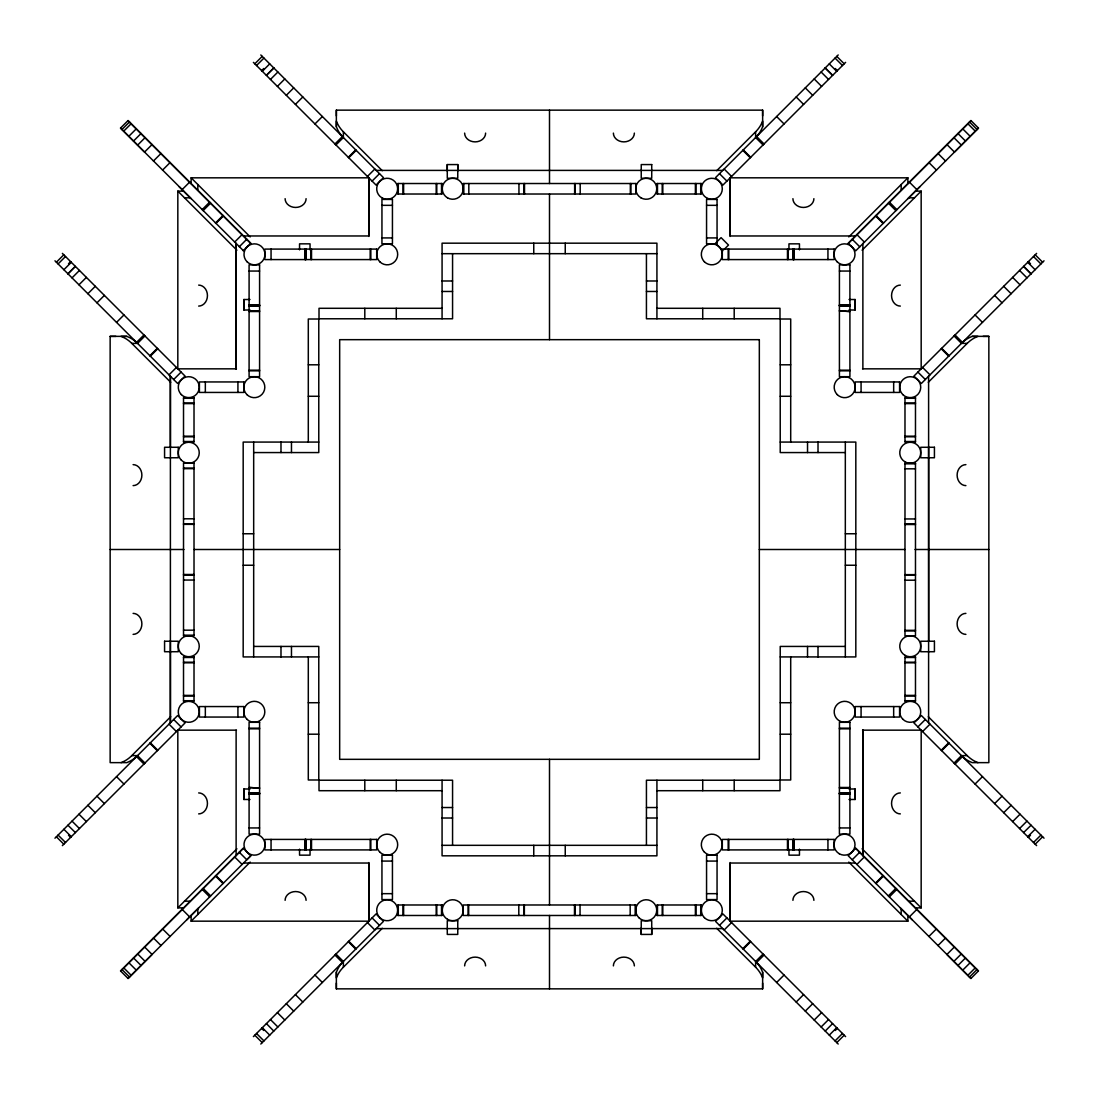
<?xml version="1.0" encoding="UTF-8"?>
<svg xmlns="http://www.w3.org/2000/svg" width="1099" height="1099" viewBox="0 0 1099 1099"><rect width="100%" height="100%" fill="white"/><g stroke="black" fill="none" stroke-linecap="round" stroke-linejoin="round"><path stroke-width="1.5" d="M144.944 763.049L137.526 755.631A37.476 31.363 89.9 0 1 130.149 761.126L126.838 762.637L110.147 762.637L110.147 336.363L126.838 336.363L130.149 337.874A37.476 31.363 -89.9 0 1 137.54 343.383L144.944 335.951M170.4 447.279L170.4 376.256L170.4 722.744L170.4 641.239M183.574 191.13L177.832 191.13L177.818 368.838L236.45 368.838M191.13 183.574L191.13 177.832L368.838 177.818L368.838 236.45M197.82 190.251L197.82 184.522M259.584 788.093L249.088 787.475L259.584 788.134M335.951 144.944L343.369 137.526A37.476 31.363 -0.1 0 1 337.874 130.149L336.363 126.838L336.363 110.147L762.637 110.147L762.637 126.838L761.126 130.149A37.476 31.363 0.1 0 1 755.617 137.54L763.049 144.944M763.049 954.056L755.631 961.474A37.476 31.363 -0.1 0 1 761.126 968.851L762.637 972.162L762.637 988.853L336.363 988.853L336.363 983.11M335.951 954.056L343.369 961.474A37.476 31.363 0.1 0 0 337.874 968.851L336.363 972.162L336.363 977.904L337.874 974.579A37.476 31.363 0.1 0 1 343.383 967.202L382.301 928.284M343.383 967.202L343.383 961.46M191.13 915.426L191.13 921.168L368.838 921.182L368.838 862.55M368.838 177.818L368.838 235.969L243.538 235.969M447.279 170.936L447.279 164.575L457.761 164.575L457.761 178.272L447.279 178.272L447.279 164.575M457.761 170.936L457.761 164.575M549.5 988.853L549.5 928.16M549.5 904.985L549.5 759.327M549.5 339.673L549.5 194.015M549.5 183.519L549.5 110.147M651.721 928.064L651.721 934.425L641.239 934.425L641.239 928.064M907.87 915.426L907.87 921.168L730.162 921.182L730.162 863.031L855.462 863.031M730.162 236.45L730.162 177.818L907.87 177.832L907.87 183.574M755.617 137.54L755.617 131.798A37.476 31.363 0.1 0 0 761.126 124.421L762.637 121.096L762.637 126.838M762.637 115.89L762.637 110.147M839.416 310.907L849.912 311.525L839.416 310.866M901.18 914.478L901.18 908.749M915.426 907.87L921.168 907.87L921.182 730.162L862.55 730.162M928.682 641.239L928.6 376.256M954.056 335.951L961.474 343.369A37.476 31.363 89.9 0 1 968.851 337.874L972.162 336.363L988.853 336.363L988.853 762.637L972.162 762.637L968.851 761.126A37.476 31.363 -89.9 0 1 961.46 755.617L954.056 763.049M152.088 144.532L144.532 152.088L120.519 128.088L128.088 120.519L250.764 243.209L243.209 250.764M121.948 129.517L129.517 121.948M123.651 131.221L131.221 123.651M128.775 136.345L136.345 128.775M133.501 141.07L141.07 133.501M137.595 145.15L145.15 137.595M153.448 161.017L161.017 153.448M56.379 262.221L63.797 254.803M254.803 63.797L262.221 56.379M58.082 263.939L65.514 256.52M256.52 65.514L263.939 58.096M68.509 263.76L70.624 261.631M261.631 70.624L263.76 68.509M162.542 170.111L170.111 162.542M63.879 269.722L71.298 262.304M262.304 71.298L269.722 63.879M67.932 273.775L75.35 266.356L67.987 273.83M273.775 67.932L266.356 75.35L273.83 67.987M72.026 277.868L79.444 270.45M270.45 79.444L277.868 72.026M78.963 284.806L86.381 277.388M277.388 86.381L284.806 78.963M182.091 189.66L189.66 182.091M87.879 293.721L95.297 286.303M286.303 95.297L293.721 87.879M96.973 302.816L104.391 295.397M295.397 104.391L302.816 96.973M202.106 209.675L209.675 202.106M203.095 210.651L210.651 203.095M215.445 223.015L223.015 215.445M116.521 322.378L123.94 314.96M314.96 123.94L322.378 116.521M215.912 223.468L223.468 215.912M234.582 242.137L242.137 234.582M136.537 342.393L143.955 334.975M334.975 143.955L342.393 136.537M239.239 246.794L246.794 239.239M149.876 355.733L157.294 348.314M348.314 157.294L355.733 149.876M150.343 356.186L157.761 348.768M348.768 157.761L356.186 150.343M169.012 374.855L176.431 367.437M367.437 176.431L374.855 169.012M173.669 379.512L181.088 372.094M372.094 181.088L379.512 173.669M121.096 762.637L124.421 761.126A37.476 31.363 89.9 0 0 131.798 755.617L170.716 716.699M716.699 170.716L755.617 131.798M54.95 838.207L177.64 715.518L185.058 722.936L62.368 845.626M838.207 54.95L715.518 177.64L722.936 185.058L845.626 62.368M58.068 835.075L65.514 842.48M835.061 58.096L842.48 65.514M724.049 249.514L728.5 245.063L721.081 237.645L715.518 243.209L722.936 250.627M183.574 907.87L177.832 907.87L236.917 848.785M848.785 236.917L907.87 177.832M120.67 971.049L243.346 848.373M848.373 243.346L971.049 120.67M128.088 978.467L250.764 855.791L243.209 848.236L120.519 970.912L128.088 978.481L152.088 954.468L144.532 946.912M978.467 128.088L855.791 250.764L848.236 243.209L970.912 120.519L978.481 128.088L954.468 152.088L946.912 144.532M186.72 919.849L198.713 907.843M250.764 855.791L246.794 859.761L239.239 852.206M907.843 198.713L919.849 186.72M191.13 921.168L250.215 862.083M862.083 250.215L921.168 191.13L915.426 191.13M253.388 1036.618L376.064 913.942L383.482 921.36L260.806 1044.036M1036.618 253.388L913.942 376.064L921.36 383.482L1044.036 260.806M928.284 382.301L967.202 343.383A37.476 31.363 89.9 0 1 974.579 337.874L977.904 336.363L972.162 336.363M719.488 925.331L726.906 917.912M917.912 726.906L925.331 719.488M724.145 929.988L731.563 922.569M922.569 731.563L929.988 724.145M742.814 948.657L750.232 941.239M941.239 750.232L948.657 742.814M743.267 949.124L750.686 941.706M941.706 750.686L949.124 743.267M852.206 859.761L859.761 852.206M756.607 962.463L764.025 955.045M955.045 764.025L962.463 756.607M856.863 864.418L864.418 856.863M875.532 883.088L883.088 875.532M776.622 982.479L784.04 975.06M975.06 784.04L982.479 776.622M875.985 883.555L883.555 875.985M888.349 895.905L895.905 888.349M889.325 896.894L896.894 889.325M796.184 1002.027L803.603 994.609M994.609 803.603L1002.027 796.184M805.279 1011.121L812.697 1003.703M1003.703 812.697L1011.121 805.279M909.34 916.909L916.909 909.34M814.194 1020.037L821.612 1012.619M1012.619 821.612L1020.037 814.194M821.132 1026.974L828.55 1019.556M1019.556 828.55L1026.974 821.132M825.225 1031.068L832.589 1023.595M1023.595 832.589L1031.068 825.225M829.278 1035.121L836.696 1027.702M1027.702 836.696L1035.121 829.278M928.889 936.458L936.458 928.889M835.24 1030.491L837.369 1028.376M1028.376 837.369L1030.491 835.24M835.061 1040.918L842.48 1033.486M1033.486 842.48L1040.932 835.089M836.779 1042.621L844.197 1035.203M1035.203 844.197L1042.621 836.779M937.983 945.552L945.552 937.983M954.468 946.912L946.912 954.468L970.912 978.481L978.481 970.912L855.791 848.236L848.236 855.791L970.912 978.467M953.85 961.405L961.405 953.85M957.93 965.499L965.499 957.93M962.655 970.225L970.225 962.655M967.779 975.349L975.349 967.779M969.483 977.052L977.052 969.483M376.256 170.4L722.744 170.4M184.522 197.82L190.251 197.82M908.749 197.82L914.478 197.82M381.944 205.334L392.439 205.334M706.561 205.334L717.056 205.334M855.462 235.969L730.162 235.969L730.162 177.818M381.944 237.92L392.439 237.92M706.561 237.92L717.056 237.92M442.073 253.677L656.927 253.677M249.088 271.055L259.584 271.055M839.416 271.055L849.912 271.055M442.073 280.987L452.568 280.987M646.432 280.987L656.927 280.987M442.073 291.469L452.568 291.469M646.432 291.469L656.927 291.469M249.981 299.478L243.841 299.546L243.841 310.042L249.981 309.973M849.019 299.478L855.159 299.546L855.159 310.042L849.019 309.973M249.088 305L259.584 305M839.416 305L849.912 305M249.088 305.302L259.584 305.302M839.416 305.302L849.912 305.302M249.088 305.659L259.584 305.659M839.416 305.659L849.912 305.659M249.088 305.92L259.584 305.92M839.416 305.92L849.912 305.92M442.073 308.297L319.012 308.297L319.012 318.779L452.568 318.779L452.568 253.677M656.927 308.297L779.988 308.297L779.988 318.779L646.432 318.779L646.432 253.677M249.088 310.907L259.584 310.866M249.088 311.525L259.584 311.525M110.147 336.363L115.89 336.363M126.838 336.363L121.096 336.363L124.421 337.874A37.476 31.363 -89.9 0 1 131.798 343.383L170.716 382.301M983.11 336.363L988.853 336.363M131.798 343.383L137.54 343.383M961.46 343.383L967.202 343.383M308.297 364.799L318.779 364.799M780.221 364.799L790.703 364.799M862.55 368.838L921.182 368.838L921.168 191.13M249.088 370.184L259.584 370.184M839.416 370.184L849.912 370.184M249.088 370.83L259.584 370.83M839.416 370.83L849.912 370.83M308.297 396.272L318.779 396.272M780.221 396.272L790.703 396.272M183.519 398.278L194.015 398.278M904.985 398.278L915.481 398.278M183.519 403.017L194.015 403.017M904.985 403.017L915.481 403.017M183.519 403.608L194.015 403.608M904.985 403.608L915.481 403.608M183.519 436.193L194.015 436.193M904.985 436.193L915.481 436.193M183.519 436.784L194.015 436.784M904.985 436.784L915.481 436.784M183.519 441.523L194.015 441.523M904.985 441.523L915.481 441.523M318.779 442.073L243.181 442.073L243.181 656.927L318.779 656.927M780.221 442.073L855.819 442.073L855.819 656.927L780.221 656.927M253.677 452.568L318.779 452.568L318.779 319.012L308.297 319.012L308.297 442.073M845.323 452.568L780.221 452.568L780.221 319.012L790.703 319.012L790.703 442.073M904.985 463.805L915.481 463.805M183.519 468.119L194.015 468.119M183.519 468.669L194.015 468.669M904.985 468.82L915.481 468.82M183.519 518.797L194.015 518.797M904.985 518.948L915.481 518.948M183.519 523.811L194.015 523.811M904.985 523.962L915.481 523.962M183.519 524.36L194.015 524.36M904.985 524.511L915.481 524.511M243.181 533.757L253.677 533.757M845.323 533.757L855.819 533.757M110.147 549.5L183.945 549.5M194.097 549.5L339.673 549.5M759.327 549.5L904.903 549.5M915.055 549.5L988.853 549.5M243.181 565.243L253.677 565.243M845.323 565.243L855.819 565.243M183.519 574.489L194.015 574.489M904.985 574.64L915.481 574.64M183.519 575.038L194.015 575.038M904.985 575.189L915.481 575.189M183.519 580.052L194.015 580.052M904.985 580.203L915.481 580.203M183.519 630.18L194.015 630.18M904.985 630.331L915.481 630.331M904.985 630.881L915.481 630.881M183.519 635.195L194.015 635.195M253.677 646.432L318.779 646.432L318.779 779.988L308.297 779.988L308.297 656.927M845.323 646.432L780.221 646.432L780.221 779.988L790.703 779.988L790.703 656.927M183.519 657.477L194.015 657.477M904.985 657.477L915.481 657.477M183.519 662.216L194.015 662.216M904.985 662.216L915.481 662.216M183.519 662.807L194.015 662.807M904.985 662.807L915.481 662.807M183.519 695.392L194.015 695.392M904.985 695.392L915.481 695.392M183.519 695.983L194.015 695.983M904.985 695.983L915.481 695.983M183.519 700.722L194.015 700.722M904.985 700.722L915.481 700.722M308.297 702.728L318.779 702.728M780.221 702.728L790.703 702.728M249.088 728.17L259.584 728.17M839.416 728.17L849.912 728.17M249.088 728.816L259.584 728.816M839.416 728.816L849.912 728.816M236.45 730.162L177.818 730.162L177.832 907.87M308.297 734.201L318.779 734.201M780.221 734.201L790.703 734.201M131.798 755.617L137.54 755.617M961.46 755.617L967.202 755.617A37.476 31.363 -89.9 0 0 974.579 761.126L977.904 762.637M839.416 787.475L849.912 787.475M839.416 788.134L849.912 788.093M249.981 789.027L243.841 788.958L243.841 799.454L249.981 799.523M849.019 789.027L855.159 788.958L855.159 799.454L849.019 799.523M442.073 790.703L319.012 790.703L319.012 780.221L452.568 780.221L452.568 845.323M656.927 790.703L779.988 790.703L779.988 780.221L646.432 780.221L646.432 845.323M249.088 793.08L259.584 793.08M839.416 793.08L849.912 793.08M249.088 793.341L259.584 793.341M839.416 793.341L849.912 793.341M249.088 793.698L259.584 793.698M839.416 793.698L849.912 793.698M249.088 794L259.584 794M839.416 794L849.912 794M442.073 807.531L452.568 807.531M646.432 807.531L656.927 807.531M442.073 818.013L452.568 818.013M646.432 818.013L656.927 818.013M249.088 827.945L259.584 827.945M839.416 827.945L849.912 827.945M442.073 845.323L656.927 845.323M381.944 861.08L392.439 861.08M706.561 861.08L717.056 861.08M243.538 863.031L368.838 863.031L368.838 921.182M381.944 893.666L392.439 893.666M706.561 893.666L717.056 893.666M184.522 901.18L190.251 901.18M908.749 901.18L914.478 901.18M376.256 928.6L722.744 928.6M969.483 121.948L977.052 129.517M967.779 123.651L975.349 131.221M962.655 128.775L970.225 136.345M957.93 133.501L965.499 141.07M953.85 137.595L961.405 145.15M937.983 153.448L945.552 161.017M836.779 56.379L844.197 63.797M1035.203 254.803L1042.621 262.221M1033.486 256.52L1040.918 263.939M835.24 68.509L837.369 70.624M1028.376 261.631L1030.491 263.76M928.889 162.542L936.458 170.111M829.278 63.879L836.696 71.298M1027.702 262.304L1035.121 269.722M825.225 67.932L832.644 75.35L825.17 67.987M1031.068 273.775L1023.65 266.356L1031.013 273.83M821.132 72.026L828.55 79.444M1019.556 270.45L1026.974 277.868M814.194 78.963L821.612 86.381M1012.619 277.388L1020.037 284.806M909.34 182.091L916.909 189.66M805.279 87.879L812.697 95.297M1003.703 286.303L1011.121 293.721M796.184 96.973L803.603 104.391M994.609 295.397L1002.027 302.816M889.325 202.106L896.894 209.675M888.349 203.095L895.905 210.651M875.985 215.445L883.555 223.015M776.622 116.521L784.04 123.94M975.06 314.96L982.479 322.378M875.532 215.912L883.088 223.468M856.863 234.582L864.418 242.137M756.607 136.537L764.025 143.955M955.045 334.975L962.463 342.393M852.206 239.239L859.761 246.794M743.267 149.876L750.686 157.294M941.706 348.314L949.124 355.733M742.814 150.343L750.232 157.761M941.239 348.768L948.657 356.186M724.145 169.012L731.563 176.431M922.569 367.437L929.988 374.855M719.488 173.669L726.906 181.088M917.912 372.094L925.331 379.512M336.363 126.838L336.363 121.096L337.874 124.421A37.476 31.363 -0.1 0 0 343.383 131.798L382.301 170.716M928.284 716.699L967.202 755.617M260.806 54.964L383.482 177.64L376.064 185.058L253.388 62.382M1044.036 838.194L921.36 715.518L913.942 722.936L1036.618 845.612M191.13 177.832L250.215 236.917M862.083 848.785L921.168 907.87M127.937 120.67L250.627 243.346M855.654 848.373L978.33 971.063M120.533 128.088L243.346 250.627M179.151 186.72L191.157 198.713M900.287 907.843L912.28 919.849M177.832 191.13L236.917 250.215M848.785 862.083L907.87 921.168M62.382 253.388L185.058 376.064L177.64 383.482L54.964 260.806M845.612 1036.618L722.936 913.942L715.518 921.36L838.194 1044.036M716.699 928.284L755.617 967.202A37.476 31.363 -0.1 0 1 761.126 974.579L762.637 977.904L762.637 972.162M173.669 719.488L181.088 726.906M372.094 917.912L379.512 925.331M169.012 724.145L176.431 731.563M367.437 922.569L374.855 929.988M150.343 742.814L157.761 750.232M348.768 941.239L356.186 948.657M149.876 743.267L157.294 750.686M348.314 941.706L355.733 949.124M136.537 756.607L143.955 764.025M334.975 955.045L342.393 962.463M234.582 856.863L242.137 864.418M215.912 875.532L223.468 883.088M116.521 776.622L123.94 784.04M314.96 975.06L322.378 982.479M215.445 875.985L223.015 883.555M203.095 888.349L210.651 895.905M202.106 889.325L209.675 896.894M96.973 796.184L104.391 803.603M295.397 994.609L302.816 1002.027M87.879 805.279L95.297 812.697M286.303 1003.703L293.721 1011.121M182.091 909.34L189.66 916.909M78.963 814.194L86.381 821.612M277.388 1012.619L284.806 1020.037M72.026 821.132L79.444 828.55M270.45 1019.556L277.868 1026.974M67.932 825.225L75.405 832.589M266.411 1023.595L273.775 1031.068M63.879 829.278L71.298 836.696M262.304 1027.702L269.722 1035.121M162.542 928.889L170.111 936.458M68.509 835.24L70.624 837.369M261.631 1028.376L263.76 1030.491M256.52 1033.486L263.939 1040.918M56.379 836.779L63.797 844.197M254.803 1035.203L262.221 1042.621M153.448 937.983L161.017 945.552M137.595 953.85L145.15 961.405M133.501 957.93L141.07 965.499M128.775 962.655L136.345 970.225M123.651 967.779L131.221 975.349M121.948 969.483L129.517 977.052M762.637 983.11L762.637 988.853M755.617 961.46L755.617 967.202M343.383 131.798L343.383 137.54M336.363 110.147L336.363 115.89M928.6 447.279L928.6 722.744M901.18 184.522L901.18 190.251M893.666 381.944L893.666 392.439M893.666 706.561L893.666 717.056M862.88 243.387L862.88 368.838M861.08 381.944L861.08 392.439M861.08 706.561L861.08 717.056M855.008 299.478L855.008 309.973M855.008 789.027L855.008 799.523M845.323 442.073L845.323 656.927M827.945 249.088L827.945 259.584M827.945 839.416L827.945 849.912M818.013 442.073L818.013 452.568M818.013 646.432L818.013 656.927M807.531 442.073L807.531 452.568M807.531 646.432L807.531 656.927M799.454 249.844L799.454 243.841L788.958 243.841L788.958 249.844M799.454 849.156L799.454 855.159L788.958 855.159L788.958 849.156M794 249.088L794 259.584M794 839.416L794 849.912M793.698 249.088L793.698 259.584M793.698 839.416L793.698 849.912M793.341 249.088L793.341 259.584M793.341 839.416L793.341 849.912M793.08 249.088L793.08 259.584M793.08 839.416L793.08 849.912M788.093 249.088L788.134 259.584M788.134 839.416L788.093 849.912M787.475 249.088L787.475 259.584M787.475 839.416L787.475 849.912M734.201 308.297L734.201 318.779M734.201 780.221L734.201 790.703M730.162 862.55L730.162 921.182M728.816 249.088L728.816 259.584M728.816 839.416L728.816 849.912M728.17 249.088L728.17 259.584M728.17 839.416L728.17 849.912M702.728 308.297L702.728 318.779M702.728 780.221L702.728 790.703M700.722 183.519L700.722 194.015M700.722 904.985L700.722 915.481M695.983 183.519L695.983 194.015M695.983 904.985L695.983 915.481M695.392 183.519L695.392 194.015M695.392 904.985L695.392 915.481M662.807 183.519L662.807 194.015M662.807 904.985L662.807 915.481M662.216 183.519L662.216 194.015M662.216 904.985L662.216 915.481M657.477 183.519L657.477 194.015M657.477 904.985L657.477 915.481M656.927 318.779L656.927 243.181L442.073 243.181L442.073 318.779M656.927 780.221L656.927 855.819L442.073 855.819L442.073 780.221M651.721 934.425L651.721 920.728L641.239 920.728L641.239 934.425M635.195 904.985L635.195 915.481M630.881 183.519L630.881 194.015M630.331 183.519L630.331 194.015M630.18 904.985L630.18 915.481M580.203 183.519L580.203 194.015M580.052 904.985L580.052 915.481M575.189 183.519L575.189 194.015M575.038 904.985L575.038 915.481M574.64 183.519L574.64 194.015M574.489 904.985L574.489 915.481M565.243 243.181L565.243 253.677M565.243 845.323L565.243 855.819M549.5 915.481L549.5 928.6M533.757 243.181L533.757 253.677M533.757 845.323L533.757 855.819M524.511 183.519L524.511 194.015M524.36 904.985L524.36 915.481M523.962 183.519L523.962 194.015M523.811 904.985L523.811 915.481M518.948 183.519L518.948 194.015M518.797 904.985L518.797 915.481M468.82 183.519L468.82 194.015M468.669 904.985L468.669 915.481M468.119 904.985L468.119 915.481M463.805 183.519L463.805 194.015M441.523 183.519L441.523 194.015M441.523 904.985L441.523 915.481M436.784 183.519L436.784 194.015M436.784 904.985L436.784 915.481M436.193 183.519L436.193 194.015M436.193 904.985L436.193 915.481M403.608 183.519L403.608 194.015M403.608 904.985L403.608 915.481M403.017 183.519L403.017 194.015M403.017 904.985L403.017 915.481M398.278 183.519L398.278 194.015M398.278 904.985L398.278 915.481M396.272 308.297L396.272 318.779M396.272 780.221L396.272 790.703M370.83 249.088L370.83 259.584M370.83 839.416L370.83 849.912M370.184 249.088L370.184 259.584M370.184 839.416L370.184 849.912M364.799 308.297L364.799 318.779M364.799 780.221L364.799 790.703M336.363 972.162L336.363 988.853M311.525 249.088L311.525 259.584M311.525 839.416L311.525 849.912M310.907 249.088L310.866 259.584M310.866 839.416L310.907 849.912M310.042 249.844L310.042 243.841L299.546 243.841L299.546 249.844M310.042 849.156L310.042 855.159L299.546 855.159L299.546 849.156M305.92 249.088L305.92 259.584M305.92 839.416L305.92 849.912M305.659 249.088L305.659 259.584M305.659 839.416L305.659 849.912M305.302 249.088L305.302 259.584M305.302 839.416L305.302 849.912M305 249.088L305 259.584M305 839.416L305 849.912M291.469 442.073L291.469 452.568M291.469 646.432L291.469 656.927M280.987 442.073L280.987 452.568M280.987 646.432L280.987 656.927M271.055 249.088L271.055 259.584M271.055 839.416L271.055 849.912M253.677 442.073L253.677 656.927M243.992 299.478L243.992 309.973M243.992 789.027L243.992 799.523M237.92 381.944L237.92 392.439M237.92 706.561L237.92 717.056M236.12 730.162L236.12 855.613M205.334 381.944L205.334 392.439M205.334 706.561L205.334 717.056M197.82 908.749L197.82 914.478M133.103 464.63A10.495 8.778 -90 0 1 141.881 475.125A10.495 8.778 -90 0 1 133.103 485.621M198.672 285.108A10.495 8.778 -90 0 1 207.45 295.59A10.495 8.778 -90 0 1 198.672 306.085M133.103 613.379A10.495 8.778 90 0 1 141.881 623.875A10.495 8.778 90 0 1 133.103 634.37M198.672 792.915A10.495 8.778 90 0 1 207.45 803.41A10.495 8.778 90 0 1 198.672 813.892M464.63 965.897A10.495 8.778 0 0 1 475.125 957.119A10.495 8.778 0 0 1 485.621 965.897M285.108 900.328A10.495 8.778 0 0 1 295.59 891.55A10.495 8.778 0 0 1 306.085 900.328M613.379 965.897A10.495 8.778 0 0 1 623.875 957.119A10.495 8.778 0 0 1 634.37 965.897M792.915 900.328A10.495 8.778 0 0 1 803.41 891.55A10.495 8.778 0 0 1 813.892 900.328M965.897 634.37A10.495 8.778 -90 0 1 957.119 623.875A10.495 8.778 -90 0 1 965.897 613.379M900.328 813.892A10.495 8.778 -90 0 1 891.55 803.41A10.495 8.778 -90 0 1 900.328 792.915M965.897 485.621A10.495 8.778 90 0 1 957.119 475.125A10.495 8.778 90 0 1 965.897 464.63M900.328 306.085A10.495 8.778 90 0 1 891.55 295.59A10.495 8.778 90 0 1 900.328 285.108M634.37 133.103A10.495 8.778 0 0 1 623.875 141.881A10.495 8.778 0 0 1 613.379 133.103M813.892 198.672A10.495 8.778 0 0 1 803.41 207.45A10.495 8.778 0 0 1 792.915 198.672M485.621 133.103A10.495 8.778 0 0 1 475.125 141.881A10.495 8.778 0 0 1 464.63 133.103M306.085 198.672A10.495 8.778 0 0 1 295.59 207.45A10.495 8.778 0 0 1 285.108 198.672M164.575 641.239L164.575 651.721L178.272 651.721L178.272 641.239L164.575 641.239M236.12 243.387L236.12 368.838L236.12 243.387M862.88 730.162L862.88 855.613L862.88 730.162M934.425 447.279L934.425 457.761L920.728 457.761L920.728 447.279L934.425 447.279M651.721 164.575L641.239 164.575L641.239 178.272L651.721 178.272L651.721 164.575M442.114 183.519L397.687 183.519L397.687 194.015L442.114 194.015L442.114 183.519M635.895 183.519L463.256 183.519L463.256 194.015L635.895 194.015L635.895 183.519M701.313 183.519L656.886 183.519L656.886 194.015L701.313 194.015L701.313 183.519M392.439 199.414L381.944 199.414L381.944 243.841L392.439 243.841L392.439 199.414M717.056 199.414L706.561 199.414L706.561 243.841L717.056 243.841L717.056 199.414M376.696 249.088L264.832 249.088L264.832 259.584L376.696 259.584L376.696 249.088M834.168 249.088L722.304 249.088L722.304 259.584L834.168 259.584L834.168 249.088M259.584 264.832L249.088 264.832L249.088 376.696L259.584 376.696L259.584 264.832M849.912 264.832L839.416 264.832L839.416 376.696L849.912 376.696L849.912 264.832M759.327 339.673L339.673 339.673L339.673 759.327L759.327 759.327L759.327 339.673M243.841 381.944L199.414 381.944L199.414 392.439L243.841 392.439L243.841 381.944M899.586 381.944L855.159 381.944L855.159 392.439L899.586 392.439L899.586 381.944M194.015 397.687L183.519 397.687L183.519 442.114L194.015 442.114L194.015 397.687M915.481 397.687L904.985 397.687L904.985 442.114L915.481 442.114L915.481 397.687M178.272 447.279L164.575 447.279L164.575 457.761L178.272 457.761L178.272 447.279M194.015 463.105L183.519 463.105L183.519 635.744L194.015 635.744L194.015 463.105M915.481 463.256L904.985 463.256L904.985 635.895L915.481 635.895L915.481 463.256M934.425 641.239L920.728 641.239L920.728 651.721L934.425 651.721L934.425 641.239M194.015 656.886L183.519 656.886L183.519 701.313L194.015 701.313L194.015 656.886M915.481 656.886L904.985 656.886L904.985 701.313L915.481 701.313L915.481 656.886M243.841 706.561L199.414 706.561L199.414 717.056L243.841 717.056L243.841 706.561M899.586 706.561L855.159 706.561L855.159 717.056L899.586 717.056L899.586 706.561M259.584 722.304L249.088 722.304L249.088 834.168L259.584 834.168L259.584 722.304M849.912 722.304L839.416 722.304L839.416 834.168L849.912 834.168L849.912 722.304M376.696 839.416L264.832 839.416L264.832 849.912L376.696 849.912L376.696 839.416M834.168 839.416L722.304 839.416L722.304 849.912L834.168 849.912L834.168 839.416M392.439 855.159L381.944 855.159L381.944 899.586L392.439 899.586L392.439 855.159M717.056 855.159L706.561 855.159L706.561 899.586L717.056 899.586L717.056 855.159M442.114 904.985L397.687 904.985L397.687 915.481L442.114 915.481L442.114 904.985M635.744 904.985L463.105 904.985L463.105 915.481L635.744 915.481L635.744 904.985M701.313 904.985L656.886 904.985L656.886 915.481L701.313 915.481L701.313 904.985M457.761 920.728L447.279 920.728L447.279 934.425L457.761 934.425L457.761 920.728M247.055 261.754A10.495 10.495 0 0 0 264.612 257.042A10.495 10.495 0 0 0 251.767 244.198A10.495 10.495 0 0 0 247.055 261.754M246.918 394.61A10.495 10.495 0 0 0 264.461 389.911A10.495 10.495 0 0 0 251.616 377.053A10.495 10.495 0 0 0 246.918 394.61M181.349 394.61A10.495 10.495 0 0 0 198.892 389.911A10.495 10.495 0 0 0 186.047 377.053A10.495 10.495 0 0 0 181.349 394.61M181.349 460.179A10.495 10.495 0 0 0 198.892 455.481A10.495 10.495 0 0 0 186.047 442.622A10.495 10.495 0 0 0 181.349 460.179M379.773 261.754A10.495 10.495 0 0 0 397.33 257.056A10.495 10.495 0 0 0 384.471 244.198A10.495 10.495 0 0 0 379.773 261.754M447.513 197.847A10.495 10.495 0 0 0 463.256 188.767A10.495 10.495 0 0 0 447.513 179.673A10.495 10.495 0 0 0 447.513 197.847M381.944 197.847A10.495 10.495 0 0 0 397.687 188.767A10.495 10.495 0 0 0 381.944 179.673A10.495 10.495 0 0 0 381.944 197.847M249.239 853.758A10.495 10.495 0 0 0 264.969 844.664A10.495 10.495 0 0 0 249.239 835.583A10.495 10.495 0 0 0 249.239 853.758M246.918 719.227A10.495 10.495 0 0 0 264.461 714.529A10.495 10.495 0 0 0 251.616 701.67A10.495 10.495 0 0 0 246.918 719.227M181.349 719.227A10.495 10.495 0 0 0 198.892 714.529A10.495 10.495 0 0 0 186.047 701.67A10.495 10.495 0 0 0 181.349 719.227M181.349 653.658A10.495 10.495 0 0 0 198.892 648.959A10.495 10.495 0 0 0 186.047 636.101A10.495 10.495 0 0 0 181.349 653.658M379.773 852.082A10.495 10.495 0 0 0 397.33 847.384A10.495 10.495 0 0 0 384.471 834.526A10.495 10.495 0 0 0 379.773 852.082M447.513 919.327A10.495 10.495 0 0 0 463.256 910.233A10.495 10.495 0 0 0 447.513 901.153A10.495 10.495 0 0 0 447.513 919.327M379.773 917.651A10.495 10.495 0 0 0 397.33 912.953A10.495 10.495 0 0 0 384.471 900.108A10.495 10.495 0 0 0 379.773 917.651M837.108 261.754A10.495 10.495 0 0 0 854.651 257.042A10.495 10.495 0 0 0 841.807 244.198A10.495 10.495 0 0 0 837.108 261.754M837.246 394.61A10.495 10.495 0 0 0 854.802 389.911A10.495 10.495 0 0 0 841.958 377.053A10.495 10.495 0 0 0 837.246 394.61M902.815 394.61A10.495 10.495 0 0 0 920.371 389.911A10.495 10.495 0 0 0 907.527 377.053A10.495 10.495 0 0 0 902.815 394.61M904.985 461.841A10.495 10.495 0 0 0 920.728 452.761A10.495 10.495 0 0 0 904.985 443.68A10.495 10.495 0 0 0 904.985 461.841M704.39 261.754A10.495 10.495 0 0 0 721.947 257.056A10.495 10.495 0 0 0 709.089 244.198A10.495 10.495 0 0 0 704.39 261.754M640.992 197.847A10.495 10.495 0 0 0 656.735 188.767A10.495 10.495 0 0 0 640.992 179.673A10.495 10.495 0 0 0 640.992 197.847M706.561 197.847A10.495 10.495 0 0 0 722.304 188.767A10.495 10.495 0 0 0 706.561 179.673A10.495 10.495 0 0 0 706.561 197.847M839.279 853.758A10.495 10.495 0 0 0 855.008 844.664A10.495 10.495 0 0 0 839.279 835.583A10.495 10.495 0 0 0 839.279 853.758M839.416 720.889A10.495 10.495 0 0 0 855.159 711.809A10.495 10.495 0 0 0 839.416 702.728A10.495 10.495 0 0 0 839.416 720.889M902.815 719.227A10.495 10.495 0 0 0 920.371 714.529A10.495 10.495 0 0 0 907.527 701.67A10.495 10.495 0 0 0 902.815 719.227M904.985 655.32A10.495 10.495 0 0 0 920.728 646.239A10.495 10.495 0 0 0 904.985 637.159A10.495 10.495 0 0 0 904.985 655.32M704.39 852.082A10.495 10.495 0 0 0 721.947 847.384A10.495 10.495 0 0 0 709.089 834.526A10.495 10.495 0 0 0 704.39 852.082M638.821 917.651A10.495 10.495 0 0 0 656.378 912.953A10.495 10.495 0 0 0 643.519 900.108A10.495 10.495 0 0 0 638.821 917.651M704.39 917.651A10.495 10.495 0 0 0 721.947 912.953A10.495 10.495 0 0 0 709.089 900.108A10.495 10.495 0 0 0 704.39 917.651"/></g></svg>
